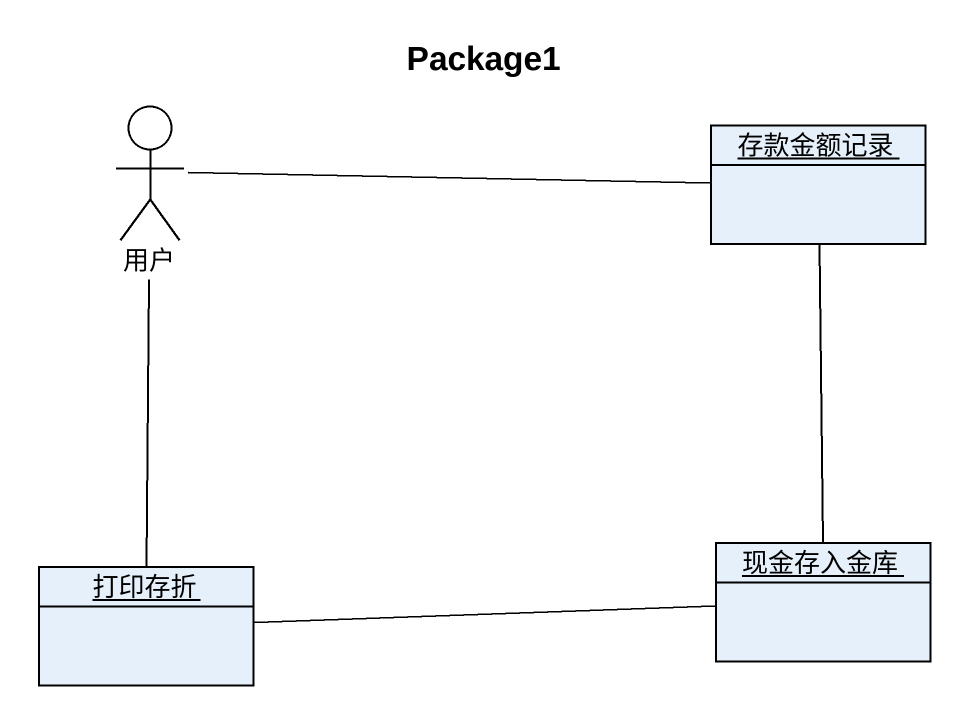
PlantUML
@startuml
title Package1
allowmixing
hide circle
hide empty members
actor 用户
object 存款金额记录
object 打印存折
object 现金存入金库
用户 -right- 存款金额记录
存款金额记录 -- 现金存入金库
打印存折 -up- 用户
现金存入金库 -left- 打印存折
@enduml
